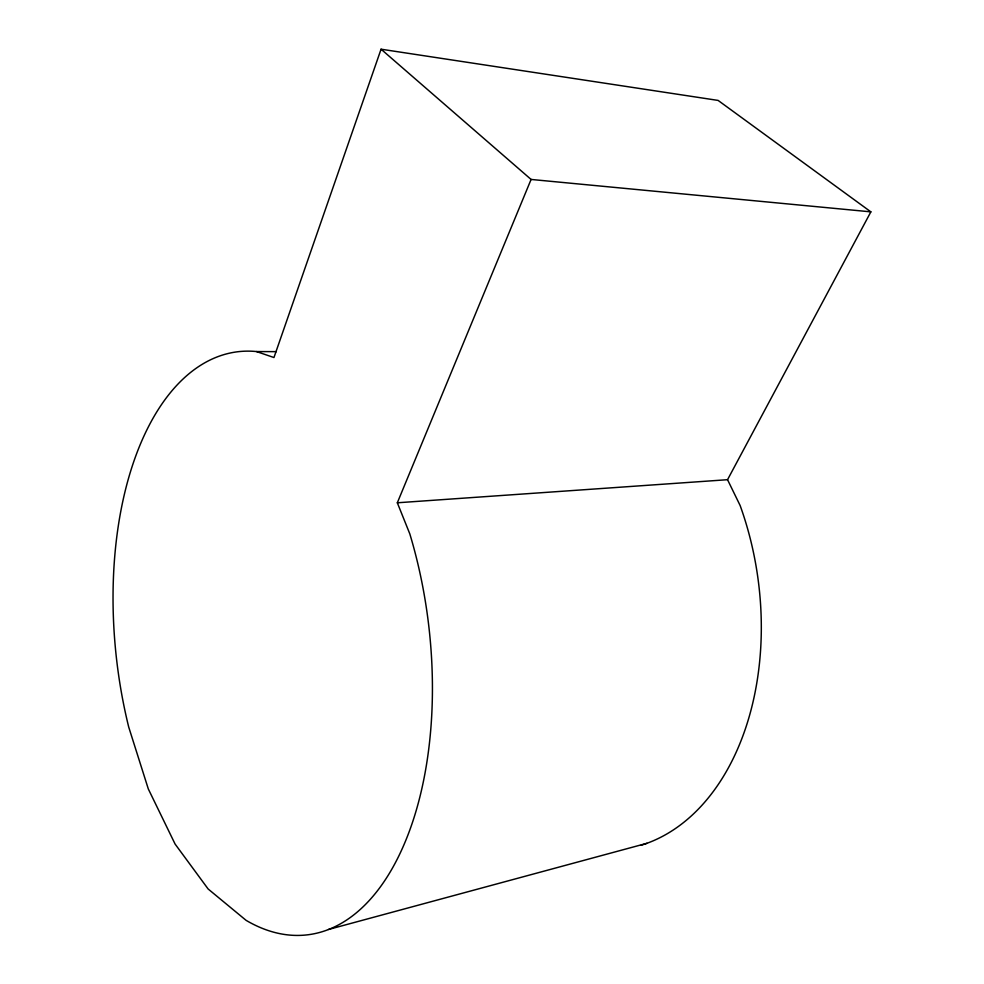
<?xml version="1.0" encoding="UTF-8"?>
<svg xmlns="http://www.w3.org/2000/svg" width="984" height="984" viewBox="0 0 984 984"><rect width="100%" height="100%" fill="white"/><g stroke="black" fill="none" stroke-linecap="round" stroke-linejoin="round"><path stroke-width="1.48" d="M381.066 49.2L273.958 357.536L256.48 351.559A293.576 156.948 83.2 0 0 128.707 727.041L148.313 788.971L175.09 844.051L208.128 888.982L246.098 920.347A293.576 156.948 83.2 0 0 404.535 843.399A293.576 156.948 83.2 0 0 409.787 533.82L397.327 502.787L531.089 179.445L381.066 49.2L718.099 100.417L870.865 211.855L727.545 479.7L740.128 505.518A250.207 171.191 82.2 0 1 641.113 845.268M328.545 929.462L646.968 843.288M397.327 502.787L727.545 479.7M256.48 351.559L276.381 351.645M531.089 179.445L870.865 211.855"/></g></svg>
